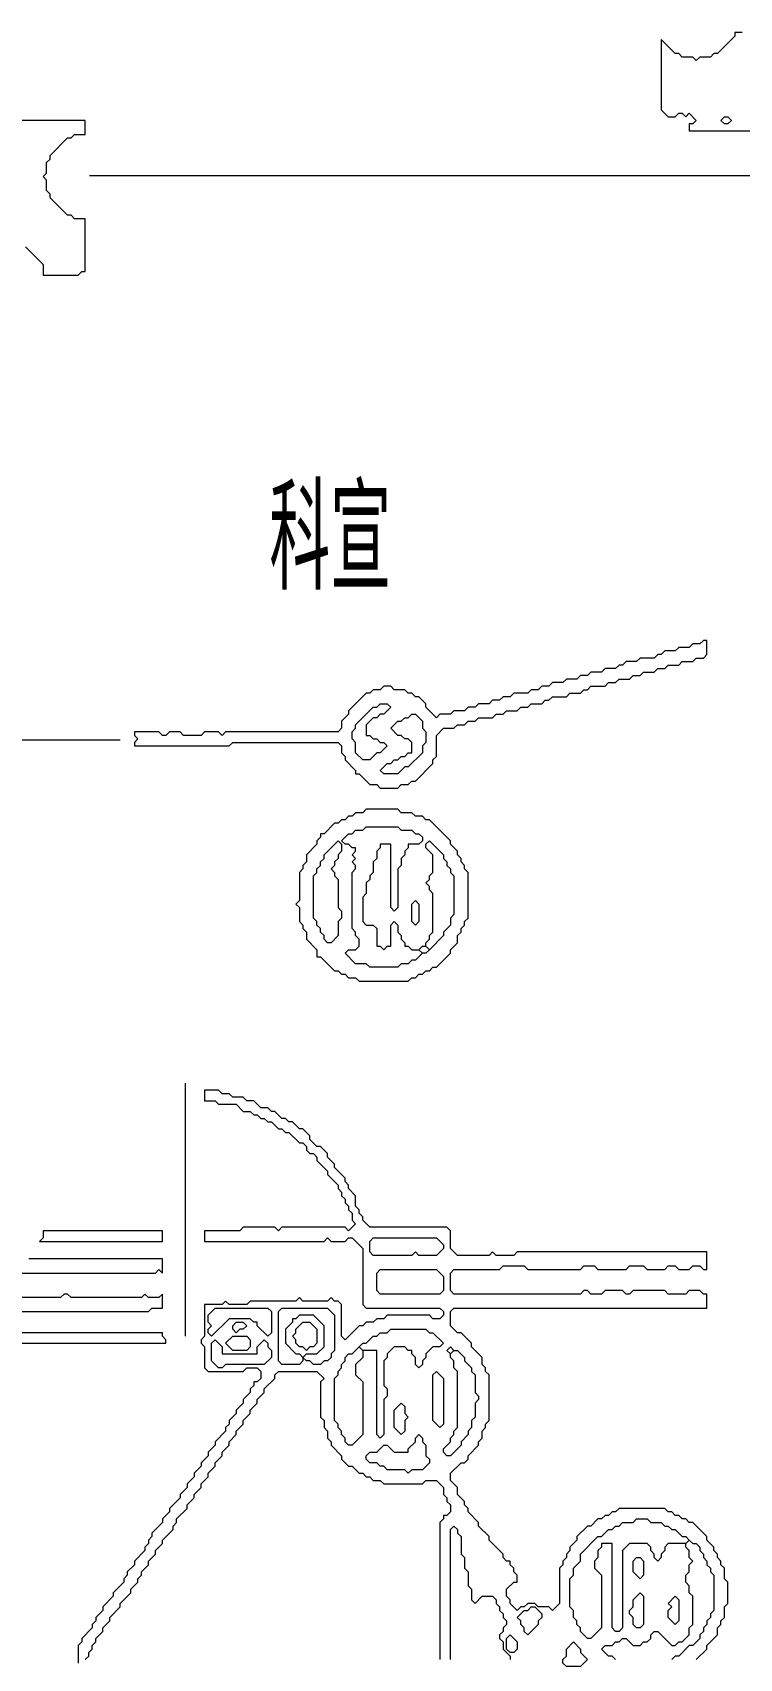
# Model space of a CAD drawing. Header units: millimetres. Extents: x 4 to 412, y 4 to 290.
# Drawn here: x 282.08 to 299.7, y 186.65 to 227.17 of the extents above; entities that cross this region are included whole.
import ezdxf

# ---------------------------------------------------------------- set-up
doc = ezdxf.new("R2010")
doc.units = ezdxf.units.MM
for name, color, linetype, lineweight in [('OCR_TEXT', 6, 'Continuous', 0), ('TRACE_CURVE', 6, 'Continuous', 0), ('TRACE_STRAIGHT', 5, 'Continuous', 0), ('TRACE_TEXT_SYMBOL', 6, 'Continuous', 0)]:
    doc.layers.add(name, color=color, linetype=linetype, lineweight=lineweight)
doc.styles.add('wqy-unicode', font='wqy-unicode.lff')

msp = doc.modelspace()

# ---------------------------------------------------------------- linework, layer by layer
at = {"layer": 'TRACE_CURVE', "color": 6}
for points in [[(286.368, 200.808), (286.368, 200.545), (286.631, 200.545), (286.718, 200.458), (287.156, 200.458), (287.331, 200.282), (287.506, 200.282), (287.594, 200.195), (287.682, 200.195), (287.769, 200.107), (287.857, 200.107), (287.944, 200.02), (288.032, 200.02), (288.207, 199.845), (288.295, 199.845), (288.382, 199.757), (288.47, 199.757), (288.733, 199.494), (288.82, 199.494), (288.908, 199.407), (288.908, 199.319), (288.995, 199.232), (289.083, 199.232), (289.17, 199.144), (289.17, 199.056), (289.433, 198.794), (289.433, 198.706), (289.696, 198.443), (289.696, 198.356), (289.783, 198.268), (289.783, 198.181), (289.871, 198.093), (289.871, 198.006), (289.959, 197.918), (289.959, 197.83), (290.046, 197.743), (290.046, 197.568), (290.134, 197.48), (289.959, 197.305), (289.871, 197.393), (288.295, 197.393), (288.207, 197.305), (288.12, 197.393), (287.331, 197.393), (287.244, 197.305), (286.368, 197.305), (286.368, 197.042), (289.346, 197.042), (289.433, 197.13), (289.521, 197.042), (289.871, 197.042), (289.959, 197.13), (290.046, 197.13), (290.309, 196.867), (290.309, 195.466), (290.396, 195.378), (292.236, 195.378), (292.323, 195.291), (292.323, 195.203), (292.236, 195.116), (292.06, 195.116), (291.973, 195.203), (290.922, 195.203), (290.834, 195.116)], [(298.103, 196.429), (298.191, 196.342), (298.453, 196.342), (298.541, 196.429), (298.716, 196.429), (298.804, 196.342), (298.891, 196.342), (298.891, 196.779), (294.162, 196.779), (294.075, 196.692), (293.637, 196.692), (293.549, 196.779), (293.462, 196.692), (292.673, 196.692), (292.498, 196.867), (292.498, 197.305), (292.411, 197.393), (290.484, 197.393), (290.309, 197.568), (290.309, 197.655), (290.221, 197.743), (290.221, 197.83), (290.134, 197.918), (290.134, 198.181), (289.959, 198.356), (289.959, 198.443), (289.871, 198.531), (289.871, 198.619), (289.608, 198.881), (289.608, 198.969), (289.433, 199.144), (289.433, 199.232), (289.258, 199.407), (289.17, 199.407), (288.995, 199.582), (288.995, 199.669), (288.82, 199.845), (288.733, 199.845), (288.557, 200.02), (288.47, 200.02), (288.382, 200.107), (288.295, 200.107), (288.12, 200.282), (288.032, 200.282), (287.944, 200.37), (287.769, 200.37), (287.594, 200.545), (287.419, 200.545), (287.331, 200.633), (287.069, 200.633), (286.981, 200.72), (286.806, 200.72), (286.718, 200.808), (286.368, 200.808)], [(292.673, 190.737), (292.673, 190.912), (292.498, 191.087), (292.498, 191.262), (292.761, 191.525), (292.849, 191.525), (292.936, 191.613), (292.936, 191.7), (293.199, 191.963), (293.199, 192.05), (293.286, 192.138), (293.286, 192.313), (293.374, 192.401), (293.374, 192.488), (293.462, 192.576), (293.462, 193.714), (293.374, 193.802), (293.374, 193.89), (293.286, 193.977), (293.286, 194.152), (293.024, 194.415), (293.024, 194.503), (292.761, 194.765), (292.673, 194.765), (292.498, 194.94), (292.498, 195.291), (292.586, 195.378), (298.891, 195.378), (298.891, 195.729), (298.804, 195.729), (298.716, 195.816), (298.453, 195.816), (298.366, 195.729), (297.928, 195.729), (297.84, 195.816), (297.052, 195.816), (296.965, 195.729), (296.877, 195.729), (296.789, 195.816), (296.351, 195.816), (296.264, 195.729), (296.001, 195.729), (295.914, 195.816), (295.826, 195.816), (295.738, 195.729), (292.586, 195.729), (292.498, 195.816), (292.498, 196.254), (292.586, 196.342), (293.724, 196.342), (293.812, 196.429), (294.337, 196.429), (294.425, 196.342), (295.738, 196.342), (295.826, 196.429), (296.089, 196.429), (296.176, 196.342), (296.877, 196.342), (296.965, 196.429), (297.315, 196.429), (297.402, 196.342), (297.84, 196.342), (297.928, 196.429), (298.103, 196.429)], [(290.834, 195.116), (290.659, 195.116), (290.572, 195.028), (290.396, 195.028), (290.309, 194.94), (290.221, 194.94), (289.871, 194.59), (289.783, 194.678), (289.783, 195.466), (289.696, 195.553), (289.608, 195.553), (289.521, 195.641), (289.433, 195.553), (288.82, 195.553), (288.733, 195.641), (288.645, 195.553), (287.506, 195.553), (287.419, 195.466), (286.981, 195.466), (286.893, 195.553), (286.806, 195.466), (286.368, 195.466), (286.368, 194.678), (286.28, 194.59), (286.28, 194.503), (286.368, 194.415), (286.368, 193.89), (286.456, 193.802), (287.331, 193.802), (287.419, 193.89), (287.682, 193.89), (287.769, 193.802), (287.769, 193.627), (287.682, 193.539), (287.594, 193.539), (287.594, 193.452), (287.506, 193.364), (287.506, 193.277), (287.331, 193.101), (287.331, 193.014), (287.156, 192.839), (287.156, 192.751), (286.981, 192.576), (286.981, 192.488), (286.893, 192.401), (286.893, 192.313), (286.631, 192.05), (286.631, 191.963), (286.456, 191.788), (286.456, 191.7), (286.28, 191.525), (286.28, 191.437), (286.105, 191.262), (286.105, 191.175), (285.93, 191), (285.93, 190.912), (285.755, 190.737), (285.755, 190.649), (285.492, 190.387), (285.492, 190.299), (285.317, 190.124), (285.317, 190.036), (285.054, 189.774), (285.054, 189.686)], [(285.142, 189.248), (285.142, 189.336), (285.317, 189.511), (285.317, 189.598), (285.58, 189.861), (285.58, 189.949), (285.667, 190.036), (285.667, 190.124), (285.93, 190.387), (285.93, 190.474), (286.105, 190.649), (286.105, 190.737), (286.28, 190.912), (286.28, 191), (286.456, 191.175), (286.456, 191.262), (286.631, 191.437), (286.631, 191.525), (286.806, 191.7), (286.806, 191.788), (286.981, 191.963), (286.981, 192.05), (287.156, 192.226), (287.156, 192.313), (287.331, 192.488), (287.331, 192.576), (287.506, 192.751), (287.506, 192.839), (287.682, 193.014), (287.682, 193.101), (287.857, 193.277), (287.857, 193.364), (288.12, 193.627), (288.12, 193.714), (288.207, 193.802), (289.17, 193.802), (289.346, 193.627), (289.258, 193.539), (289.258, 192.664), (289.346, 192.576), (289.346, 192.401), (289.433, 192.313), (289.433, 192.138), (289.521, 192.05), (289.521, 191.963), (289.783, 191.7), (289.783, 191.613), (289.959, 191.437), (290.046, 191.437), (290.221, 191.262), (290.309, 191.262), (290.396, 191.175), (290.484, 191.175), (290.572, 191.087), (290.747, 191.087), (290.834, 191), (291.798, 191), (291.885, 191.087), (292.148, 191.087), (292.323, 190.912), (292.323, 190.737), (292.411, 190.649), (292.411, 190.562), (292.498, 190.474)], [(292.498, 190.474), (292.498, 190.299), (292.411, 190.211), (292.323, 190.211), (292.323, 190.124), (292.236, 190.036), (292.236, 186.621)], [(299.154, 189.248), (299.066, 189.336), (299.066, 189.423), (298.891, 189.598), (298.891, 189.686), (298.541, 190.036), (298.453, 190.036), (298.366, 190.124), (298.278, 190.124), (298.191, 190.211), (298.103, 190.211), (298.015, 190.299), (297.928, 190.299), (297.84, 190.387), (296.702, 190.387), (296.614, 190.299), (296.527, 190.299), (296.439, 190.211), (296.351, 190.211), (296.264, 190.124), (296.176, 190.124), (296.001, 189.949), (295.914, 189.949), (295.651, 189.686), (295.651, 189.598), (295.476, 189.423), (295.476, 189.336), (295.388, 189.248), (295.388, 189.161), (295.301, 189.073), (295.301, 188.985), (295.213, 188.898), (295.213, 188.022), (295.038, 187.847), (294.95, 187.934), (294.688, 187.934), (294.6, 188.022), (294.425, 188.022), (294.337, 187.934), (294.25, 187.934), (294.162, 187.847), (293.987, 188.022), (293.987, 188.11), (293.899, 188.197), (293.899, 188.372), (294.075, 188.548), (294.162, 188.548), (294.162, 188.723), (294.075, 188.81), (294.075, 188.898), (293.987, 188.985), (293.987, 189.073), (293.899, 189.073), (293.812, 189.161), (293.812, 189.248), (293.462, 189.598), (293.462, 189.686), (293.199, 189.949), (293.199, 190.036), (292.936, 190.299), (292.936, 190.387), (292.849, 190.474), (292.849, 190.562), (292.673, 190.737)], [(285.054, 189.686), (284.967, 189.598), (284.967, 189.511), (284.879, 189.423), (284.879, 189.336), (284.617, 189.073), (284.617, 188.985), (284.441, 188.81), (284.441, 188.723), (284.354, 188.635), (284.354, 188.548), (284.091, 188.285), (284.091, 188.197), (283.828, 187.934), (283.828, 187.847), (283.653, 187.672), (283.653, 187.584), (283.566, 187.497), (283.566, 187.409), (283.303, 187.146), (283.303, 187.059), (283.215, 186.971), (283.215, 186.533)], [(292.498, 186.621), (292.498, 189.861), (292.586, 189.949), (292.673, 189.861), (292.673, 189.774), (292.761, 189.686), (292.761, 189.248), (292.849, 189.161), (292.849, 188.898), (292.936, 188.81), (292.936, 188.46), (293.024, 188.372), (293.024, 188.11), (293.111, 188.022), (293.286, 188.197), (293.549, 188.197), (293.637, 188.11), (293.637, 188.022), (293.724, 187.934), (293.724, 187.847), (293.812, 187.759), (293.812, 187.672), (293.899, 187.584), (293.899, 187.497), (293.812, 187.409), (293.812, 187.321), (293.724, 187.234), (293.724, 187.146), (293.812, 187.059), (293.812, 186.884), (293.987, 186.708), (293.987, 186.621)], [(283.39, 186.621), (283.478, 186.708), (283.478, 186.796), (283.566, 186.884), (283.566, 186.971), (283.653, 187.059), (283.653, 187.146), (283.828, 187.321), (283.828, 187.409), (284.004, 187.584), (284.004, 187.672), (284.266, 187.934), (284.266, 188.022), (284.529, 188.285), (284.529, 188.372), (284.704, 188.548), (284.704, 188.635), (284.792, 188.723), (284.792, 188.81), (284.967, 188.985), (284.967, 189.073), (285.142, 189.248)], [(298.366, 189.511), (298.453, 189.598), (298.541, 189.511), (298.628, 189.511), (298.716, 189.423), (298.716, 189.336), (298.804, 189.248), (298.804, 189.161), (298.891, 189.073), (298.891, 188.985), (298.979, 188.898), (298.979, 188.81), (299.066, 188.723), (299.066, 187.847), (298.979, 187.759), (298.979, 187.672), (298.891, 187.584), (298.891, 187.497), (298.804, 187.409), (298.804, 187.321), (298.716, 187.234), (298.716, 187.146), (298.541, 186.971), (298.453, 186.971), (298.191, 186.708), (298.103, 186.708), (298.015, 186.621)], [(298.366, 188.548), (298.366, 188.723), (298.453, 188.81), (298.453, 188.985), (298.541, 189.073), (298.453, 189.161), (298.453, 189.336), (298.366, 189.423), (298.366, 189.511)], [(298.628, 186.621), (298.891, 186.884), (298.891, 186.971), (299.154, 187.234), (299.154, 187.409), (299.241, 187.497), (299.241, 187.584), (299.329, 187.672), (299.329, 187.934), (299.417, 188.022), (299.417, 188.548), (299.329, 188.635), (299.329, 188.898), (299.241, 188.985), (299.241, 189.073), (299.154, 189.161), (299.154, 189.248)], [(296.614, 186.621), (296.527, 186.708), (296.439, 186.708), (296.264, 186.884), (296.351, 186.971), (296.527, 186.971), (296.614, 187.059), (296.702, 187.059), (296.789, 187.146), (296.877, 187.146), (297.052, 186.971), (297.227, 186.971), (297.315, 187.059), (297.402, 187.059), (297.49, 187.146), (297.49, 187.234), (297.578, 187.321), (297.665, 187.321), (298.015, 186.971), (298.103, 186.971), (298.191, 187.059), (298.278, 187.059), (298.453, 187.234), (298.453, 187.409), (298.541, 187.497), (298.541, 188.197), (298.453, 188.285), (298.453, 188.46), (298.366, 188.548)]]:
    msp.add_lwpolyline(points, dxfattribs=at)
for points in [[(290.484, 197.042), (290.572, 197.13), (292.148, 197.13), (292.323, 196.955), (292.323, 196.867), (292.148, 196.692), (291.71, 196.692), (291.622, 196.779), (291.535, 196.692), (290.572, 196.692), (290.484, 196.779)], [(290.659, 196.254), (290.747, 196.342), (292.148, 196.342), (292.323, 196.166), (292.323, 195.816), (292.236, 195.729), (290.747, 195.729), (290.659, 195.816)], [(286.631, 195.378), (287.944, 195.378), (288.032, 195.291), (288.032, 194.765), (287.944, 194.678), (287.682, 194.94), (287.682, 195.028), (287.594, 195.028), (287.506, 195.116), (286.981, 195.116), (286.543, 194.678), (286.456, 194.765), (286.456, 194.853), (286.543, 194.94), (286.456, 195.028), (286.456, 195.203)], [(288.207, 195.291), (288.295, 195.378), (289.433, 195.378), (289.608, 195.203), (289.608, 194.327), (289.521, 194.24), (289.521, 194.152), (289.433, 194.065), (289.346, 194.065), (289.258, 193.977), (289.083, 193.977), (288.995, 194.065), (288.908, 194.065), (288.82, 194.152), (288.908, 194.24), (289.17, 194.24), (289.346, 194.415), (289.346, 194.94), (289.083, 195.203), (288.733, 195.203), (288.645, 195.116), (288.557, 195.116), (288.557, 195.028), (288.382, 194.853), (288.382, 194.503), (288.645, 194.24), (288.733, 194.24), (288.82, 194.152), (288.82, 194.065), (288.733, 193.977), (288.295, 193.977), (288.207, 194.065)], [(287.069, 194.94), (287.156, 195.028), (287.331, 195.028), (287.419, 194.94), (287.331, 194.853), (287.244, 194.853), (287.156, 194.765), (287.069, 194.853)], [(288.82, 195.028), (288.995, 195.028), (289.17, 194.853), (289.17, 194.503), (289.083, 194.415), (288.995, 194.415), (288.908, 194.327), (288.82, 194.415), (288.733, 194.415), (288.645, 194.503), (288.645, 194.59), (288.557, 194.678), (288.645, 194.765), (288.645, 194.853)], [(286.543, 194.503), (286.631, 194.59), (286.806, 194.415), (286.806, 194.24), (287.682, 194.24), (287.682, 194.415), (287.857, 194.59), (287.944, 194.503), (287.944, 194.415), (288.032, 194.327), (288.032, 194.152), (287.857, 193.977), (286.893, 193.977), (286.806, 193.89), (286.718, 193.89), (286.543, 194.065)], [(287.069, 194.678), (287.419, 194.678), (287.506, 194.59), (287.506, 194.415), (287.419, 194.327), (287.069, 194.327), (286.893, 194.503)], [(290.922, 194.765), (291.009, 194.853), (291.885, 194.853), (291.973, 194.765), (292.06, 194.765), (292.323, 194.503), (292.236, 194.415), (292.06, 194.415), (291.885, 194.24), (291.885, 194.152), (291.798, 194.065), (291.798, 193.977), (291.71, 193.89), (291.622, 193.977), (291.622, 194.152), (291.535, 194.24), (291.535, 194.327), (291.447, 194.327), (291.36, 194.415), (291.097, 194.415), (290.922, 194.24), (290.922, 194.152), (290.834, 194.065), (290.834, 193.452), (290.922, 193.364), (290.922, 193.189), (290.834, 193.101), (290.834, 192.226), (290.747, 192.138), (290.659, 192.226), (290.659, 194.327), (290.309, 194.327), (290.221, 194.415), (290.309, 194.503), (290.396, 194.503), (290.572, 194.678), (290.659, 194.678), (290.747, 194.765)], [(290.221, 194.415), (290.309, 194.327), (290.309, 194.152), (290.134, 193.977), (290.134, 193.714), (290.309, 193.539), (290.309, 192.226), (290.046, 191.963), (289.959, 191.963), (289.871, 192.05), (289.871, 192.138), (289.783, 192.226), (289.783, 192.313), (289.696, 192.401), (289.696, 192.488), (289.608, 192.576), (289.608, 193.627), (289.696, 193.714), (289.696, 193.802), (289.783, 193.89), (289.783, 193.977), (289.871, 194.065), (289.871, 194.152), (289.959, 194.24), (290.046, 194.24)], [(292.498, 194.24), (292.586, 194.327), (292.673, 194.327), (292.849, 194.152), (292.849, 194.065), (293.024, 193.89), (293.024, 193.802), (293.111, 193.714), (293.111, 193.277), (293.199, 193.189), (293.199, 193.101), (293.111, 193.014), (293.111, 192.664), (293.024, 192.576), (293.024, 192.401), (292.936, 192.313), (292.936, 192.226), (292.761, 192.05), (292.761, 191.963), (292.498, 191.7), (292.411, 191.7), (292.323, 191.788), (292.323, 191.875), (292.498, 192.05), (292.498, 192.138), (292.586, 192.226), (292.586, 192.313), (292.673, 192.401), (292.673, 193.802), (292.586, 193.89), (292.586, 194.065), (292.498, 194.152)], [(292.411, 194.327), (292.498, 194.415), (292.586, 194.327), (292.498, 194.24)], [(292.06, 193.714), (292.148, 193.802), (292.323, 193.627), (292.323, 192.488), (292.236, 192.401), (292.06, 192.576)], [(291.272, 193.014), (291.36, 192.926), (291.36, 192.751), (291.447, 192.664), (291.36, 192.576), (291.36, 192.313), (291.272, 192.226), (291.097, 192.401), (291.097, 192.839)], [(291.622, 192.138), (291.71, 192.226), (291.798, 192.138), (291.798, 192.05), (291.885, 191.963), (291.885, 191.7), (291.973, 191.613), (291.973, 191.525), (291.798, 191.35), (291.535, 191.35), (291.447, 191.262), (291.36, 191.35), (290.922, 191.35), (290.834, 191.437), (290.747, 191.437), (290.659, 191.525), (290.484, 191.525), (290.396, 191.613), (290.396, 191.7), (290.484, 191.788), (290.659, 191.788), (290.834, 191.963), (290.922, 191.963), (291.097, 191.788), (291.447, 191.788), (291.447, 191.875), (291.622, 192.05)], [(297.052, 190.036), (297.14, 190.124), (297.402, 190.124), (297.49, 190.036), (297.753, 190.036), (297.84, 189.949), (297.928, 189.949), (298.015, 189.861), (298.103, 189.861), (298.278, 189.686), (298.366, 189.686), (298.453, 189.598), (298.366, 189.511), (297.928, 189.511), (297.84, 189.423), (297.84, 189.336), (297.753, 189.248), (297.753, 189.161), (297.665, 189.073), (297.578, 189.161), (297.578, 189.248), (297.49, 189.336), (297.49, 189.423), (297.402, 189.511), (296.965, 189.511), (296.789, 189.336), (296.789, 187.409), (296.702, 187.321), (296.614, 187.321), (296.527, 187.409), (296.527, 189.511), (296.264, 189.511), (296.264, 189.423), (296.176, 189.336), (296.176, 189.161), (296.089, 189.073), (296.089, 188.898), (296.264, 188.723), (296.264, 187.409), (296.001, 187.146), (295.914, 187.146), (295.738, 187.321), (295.738, 187.409), (295.651, 187.497), (295.651, 187.584), (295.563, 187.672), (295.563, 187.847), (295.476, 187.934), (295.476, 188.635), (295.563, 188.723), (295.563, 188.898), (295.738, 189.073), (295.738, 189.248), (296.176, 189.686), (296.264, 189.686), (296.439, 189.861), (296.527, 189.861), (296.614, 189.949), (296.702, 189.949), (296.789, 190.036)], [(297.052, 189.073), (297.14, 189.161), (297.227, 189.161), (297.315, 189.073), (297.315, 188.723), (297.227, 188.635), (297.052, 188.81)], [(297.227, 188.285), (297.315, 188.197), (297.315, 187.497), (297.227, 187.409), (297.14, 187.409), (297.052, 187.497), (297.052, 187.672), (296.965, 187.759), (296.965, 187.847), (297.052, 187.934), (297.052, 188.11)], [(298.103, 188.197), (298.191, 188.11), (298.191, 187.584), (298.103, 187.497), (297.928, 187.672), (297.928, 187.847), (298.015, 187.934), (297.928, 188.022)], [(294.425, 187.847), (294.512, 187.934), (294.6, 187.934), (294.775, 187.759), (294.775, 187.672), (294.688, 187.584), (294.688, 187.497), (294.425, 187.234), (294.337, 187.321), (294.337, 187.409), (294.25, 187.497), (294.25, 187.584), (294.162, 187.672), (294.337, 187.847)], [(293.899, 187.146), (293.987, 187.234), (294.162, 187.059), (294.162, 186.884), (294.075, 186.796), (293.987, 186.796), (293.899, 186.884)], [(295.563, 187.059), (295.738, 186.884), (295.738, 186.796), (295.914, 186.621), (295.738, 186.446), (295.388, 186.446), (295.301, 186.533), (295.301, 186.621), (295.388, 186.708), (295.388, 186.884)]]:
    msp.add_lwpolyline(points, close=True, dxfattribs=at)
at = {"layer": 'TRACE_STRAIGHT', "color": 5}
for p, q in [((283.5, 223.608), (303.971, 223.608)), ((273.4, 209.543), (284.266, 209.543)), ((285.886, 200.983), (285.886, 194.678))]:
    msp.add_line(p, q, dxfattribs=at)
at = {"layer": 'TRACE_TEXT_SYMBOL', "color": 6}
for points in [[(299.767, 227.168), (299.592, 227.168), (299.592, 227.08), (299.154, 226.642), (299.066, 226.642), (298.979, 226.555), (298.716, 226.555), (298.628, 226.467), (298.541, 226.555), (298.278, 226.555), (298.191, 226.642), (298.103, 226.642), (297.753, 226.993), (297.753, 225.241), (297.928, 225.066), (298.103, 225.066), (298.191, 225.154), (298.278, 225.154), (298.366, 225.066), (298.453, 225.154), (298.628, 224.978), (298.541, 224.891), (298.453, 224.891), (298.453, 224.716), (303.97, 224.716)], [(281.902, 221.826), (282.34, 221.388), (282.34, 221.125), (283.215, 221.125), (283.303, 221.213), (283.39, 221.213), (283.39, 222.526), (283.128, 222.526), (283.04, 222.614), (282.953, 222.614), (282.515, 223.052), (282.515, 223.139), (282.427, 223.227), (282.427, 223.49), (282.34, 223.577), (282.427, 223.665), (282.427, 223.928), (282.515, 224.015), (282.515, 224.103), (282.953, 224.541), (283.04, 224.541), (283.128, 224.628), (283.39, 224.628), (283.39, 224.978), (281.814, 224.978)], [(298.804, 212.017), (298.716, 211.93), (298.541, 211.93), (298.453, 211.842), (298.191, 211.842), (298.103, 211.755), (297.84, 211.755), (297.753, 211.667), (297.665, 211.667), (297.578, 211.58), (297.227, 211.58), (297.14, 211.492), (296.877, 211.492), (296.789, 211.404), (296.702, 211.404), (296.614, 211.317), (296.351, 211.317), (296.264, 211.229), (296.001, 211.229), (295.914, 211.142), (295.738, 211.142), (295.651, 211.054), (295.388, 211.054), (295.301, 210.967), (295.038, 210.967), (294.95, 210.879), (294.775, 210.879), (294.688, 210.791), (294.512, 210.791), (294.425, 210.704), (294.075, 210.704), (293.987, 210.616), (293.812, 210.616), (293.724, 210.529), (293.549, 210.529), (293.462, 210.441), (293.199, 210.441), (293.111, 210.354), (292.936, 210.354), (292.849, 210.266), (292.586, 210.266), (292.498, 210.178), (292.236, 210.178), (292.148, 210.091), (291.885, 210.354), (291.885, 210.441), (291.71, 210.616), (291.622, 210.616), (291.535, 210.704), (291.447, 210.704), (291.36, 210.791), (291.097, 210.791), (291.009, 210.879), (290.834, 210.879), (290.747, 210.791), (290.572, 210.791), (290.484, 210.704), (290.396, 210.704), (289.959, 210.266), (289.959, 210.178), (289.783, 210.003), (289.783, 209.828), (289.696, 209.74), (286.893, 209.74)], [(296.351, 210.879), (296.439, 210.967), (296.614, 210.967), (296.702, 211.054), (296.965, 211.054), (297.052, 211.142), (297.227, 211.142), (297.315, 211.229), (297.578, 211.229), (297.665, 211.317), (297.84, 211.317), (297.928, 211.404), (298.191, 211.404), (298.278, 211.492), (298.541, 211.492), (298.628, 211.58), (298.804, 211.58), (298.891, 211.667), (298.891, 212.017), (298.804, 212.017)], [(286.893, 209.74), (286.806, 209.653), (286.718, 209.74), (286.368, 209.74), (286.28, 209.653), (285.843, 209.653), (285.755, 209.74), (285.492, 209.74), (285.405, 209.653), (285.317, 209.653), (285.23, 209.74), (284.617, 209.74), (284.617, 209.653), (284.704, 209.565), (284.617, 209.478), (284.617, 209.39), (286.981, 209.39), (287.069, 209.478), (289.696, 209.478), (289.783, 209.39), (289.783, 209.215), (289.871, 209.127), (289.871, 209.04), (290.134, 208.777), (290.134, 208.69), (290.221, 208.69), (290.484, 208.427), (290.659, 208.427), (290.747, 208.339), (291.185, 208.339), (291.272, 208.427), (291.447, 208.427), (291.535, 208.514), (291.622, 208.514), (292.06, 208.952), (292.06, 209.04), (292.148, 209.127), (292.148, 209.653), (292.323, 209.828), (292.586, 209.828), (292.673, 209.916), (292.849, 209.916), (292.936, 210.003), (293.111, 210.003), (293.199, 210.091), (293.549, 210.091), (293.637, 210.178), (293.812, 210.178), (293.899, 210.266), (294.162, 210.266), (294.25, 210.354), (294.425, 210.354), (294.512, 210.441), (294.775, 210.441), (294.863, 210.529), (294.95, 210.529), (295.038, 210.616), (295.388, 210.616), (295.476, 210.704), (295.738, 210.704), (295.826, 210.791), (295.914, 210.791), (296.001, 210.879), (296.351, 210.879)], [(290.396, 207.814), (290.309, 207.726), (290.134, 207.726), (290.046, 207.639), (289.959, 207.639), (289.871, 207.551), (289.783, 207.551), (289.696, 207.464), (289.608, 207.464), (289.346, 207.201), (289.258, 207.201), (289.258, 207.113), (289.17, 207.026), (289.17, 206.938), (288.908, 206.675), (288.908, 206.5), (288.82, 206.413), (288.82, 206.325), (288.733, 206.238), (288.733, 205.537), (288.645, 205.449), (288.733, 205.362), (288.733, 205.011), (288.82, 204.924), (288.82, 204.836), (288.908, 204.749), (288.908, 204.574), (289.17, 204.311), (289.17, 204.136), (289.258, 204.136), (289.608, 203.785), (289.696, 203.785), (289.783, 203.698), (289.871, 203.698), (289.959, 203.61), (290.134, 203.61), (290.221, 203.523), (291.447, 203.523), (291.535, 203.61), (291.622, 203.61), (291.71, 203.698), (291.798, 203.698), (291.885, 203.785), (291.973, 203.785), (292.06, 203.873), (292.148, 203.873), (292.498, 204.223), (292.498, 204.311), (292.673, 204.486), (292.673, 204.661), (292.761, 204.749), (292.761, 204.836), (292.849, 204.924), (292.849, 205.011), (292.936, 205.099), (292.936, 206.238), (292.849, 206.325), (292.849, 206.413), (292.761, 206.5), (292.761, 206.588), (292.673, 206.675), (292.673, 206.763), (292.498, 206.938), (292.498, 207.026)], [(292.498, 207.026), (291.973, 207.551), (291.885, 207.551), (291.798, 207.639), (291.622, 207.639), (291.535, 207.726), (291.272, 207.726), (291.185, 207.814), (290.396, 207.814)], [(290.134, 204.311), (290.221, 204.398), (290.221, 204.574), (290.134, 204.661), (290.134, 204.749), (290.046, 204.836), (290.046, 206.238), (290.134, 206.325), (290.134, 206.413), (290.046, 206.5), (290.134, 206.588), (290.046, 206.675), (290.134, 206.763), (290.134, 206.851), (290.046, 206.851), (289.959, 206.938), (289.871, 206.938), (289.783, 207.026), (289.959, 207.201), (290.046, 207.201), (290.134, 207.288), (290.309, 207.288)], [(290.309, 207.288), (290.396, 207.376), (291.185, 207.376), (291.272, 207.288), (291.535, 207.288), (291.622, 207.201), (291.71, 207.201), (291.798, 207.113), (291.798, 207.026), (291.71, 206.938), (291.447, 206.938), (291.447, 206.851), (291.36, 206.763), (291.36, 206.675), (291.272, 206.588), (291.272, 206.413), (291.185, 206.325), (291.185, 205.362), (291.097, 205.274), (291.009, 205.362), (291.009, 206.938), (290.747, 206.938), (290.747, 206.851), (290.659, 206.763), (290.659, 206.588), (290.572, 206.5), (290.572, 206.238), (290.484, 206.15), (290.484, 206.062), (290.396, 205.975), (290.396, 205.712), (290.309, 205.624), (290.309, 205.011), (290.396, 204.924), (290.572, 204.924), (290.659, 204.836), (290.659, 204.398), (290.747, 204.398), (290.834, 204.311), (290.922, 204.398), (291.009, 204.398), (291.009, 204.924), (291.097, 205.011), (291.185, 204.924), (291.185, 204.749), (291.272, 204.661), (291.272, 204.574), (291.36, 204.486), (291.36, 204.398), (291.447, 204.398), (291.535, 204.311), (291.71, 204.311), (291.798, 204.223), (291.622, 204.048), (291.535, 204.048), (291.447, 203.961), (291.272, 203.961), (291.185, 203.873), (290.484, 203.873), (290.396, 203.961), (290.134, 203.961), (289.871, 204.223), (289.959, 204.311), (290.134, 204.311)], [(280.588, 196.254), (285.142, 196.254), (285.23, 196.342), (285.317, 196.254), (285.317, 196.604), (281.989, 196.604)], [(284.967, 195.291), (285.054, 195.378), (285.317, 195.378), (285.317, 195.729), (285.23, 195.641), (284.967, 195.641), (284.879, 195.729), (284.792, 195.641), (283.04, 195.641), (282.953, 195.729), (282.865, 195.729), (282.777, 195.641), (281.551, 195.641)], [(281.289, 195.291), (284.967, 195.291)]]:
    msp.add_lwpolyline(points, dxfattribs=at)
for points in [[(299.241, 224.978), (299.329, 225.066), (299.417, 225.066), (299.504, 224.978), (299.417, 224.891), (299.329, 224.891)], [(290.659, 210.354), (290.747, 210.441), (290.922, 210.441), (291.009, 210.354), (290.834, 210.178), (290.747, 210.178), (290.659, 210.091), (290.572, 210.091), (290.396, 209.916), (290.396, 209.653), (290.484, 209.653), (290.572, 209.565), (290.659, 209.565), (290.747, 209.478), (290.834, 209.478), (290.922, 209.39), (290.747, 209.215), (290.659, 209.215), (290.484, 209.04), (290.309, 209.04), (290.134, 209.215), (290.134, 209.478), (290.046, 209.565), (290.046, 209.74), (290.134, 209.828), (290.134, 209.916), (290.572, 210.354)], [(291.447, 210.091), (291.535, 210.178), (291.622, 210.178), (291.798, 210.003), (291.798, 209.828), (291.885, 209.74), (291.885, 209.478), (291.798, 209.39), (291.798, 209.215), (291.447, 208.865), (291.36, 208.865), (291.185, 208.69), (290.834, 208.69), (290.747, 208.777), (290.922, 208.952), (291.009, 208.952), (291.097, 209.04), (291.185, 209.04), (291.272, 209.127), (291.36, 209.127), (291.447, 209.215), (291.535, 209.215), (291.535, 209.478), (291.447, 209.565), (291.36, 209.565), (291.272, 209.653), (291.185, 209.653), (291.009, 209.828), (291.185, 210.003), (291.272, 210.003), (291.36, 210.091)], [(289.696, 207.026), (289.783, 206.938), (289.783, 206.763), (289.696, 206.675), (289.696, 206.588), (289.608, 206.5), (289.608, 206.413), (289.521, 206.325), (289.608, 206.238), (289.608, 206.15), (289.696, 206.062), (289.696, 205.362), (289.783, 205.274), (289.783, 205.099), (289.696, 205.011), (289.696, 204.661), (289.521, 204.486), (289.433, 204.486), (289.346, 204.574), (289.346, 204.661), (289.258, 204.749), (289.258, 204.836), (289.17, 204.924), (289.17, 205.011), (289.083, 205.099), (289.083, 206.15), (289.17, 206.238), (289.17, 206.325), (289.258, 206.413), (289.258, 206.5), (289.346, 206.588), (289.346, 206.675)], [(291.885, 206.938), (291.973, 207.026), (292.323, 206.675), (292.323, 206.588), (292.411, 206.5), (292.411, 206.413), (292.498, 206.325), (292.498, 206.238), (292.586, 206.15), (292.586, 205.187), (292.498, 205.099), (292.498, 204.924), (292.323, 204.749), (292.323, 204.661), (291.973, 204.311), (291.885, 204.398), (291.885, 204.486), (291.973, 204.574), (291.973, 204.661), (292.06, 204.749), (292.06, 205.712), (291.973, 205.8), (291.973, 205.887), (291.885, 205.975), (291.973, 206.062), (291.973, 206.15), (292.06, 206.238), (292.06, 206.675), (291.885, 206.851)], [(291.535, 205.449), (291.622, 205.537), (291.71, 205.449), (291.71, 205.011), (291.622, 204.924), (291.535, 205.011)], [(291.71, 204.311), (291.798, 204.398), (291.885, 204.398), (291.973, 204.311), (291.885, 204.223), (291.798, 204.223)], [(282.34, 197.305), (282.34, 197.13), (282.252, 197.042), (285.317, 197.042), (285.317, 197.305)], [(279.8, 194.853), (279.625, 194.678), (279.625, 194.59), (279.712, 194.503), (285.405, 194.503), (285.405, 194.59), (285.317, 194.678), (285.317, 194.765), (280.063, 194.765), (279.975, 194.853)]]:
    msp.add_lwpolyline(points, close=True, dxfattribs=at)

# ---------------------------------------------------------------- texts
at = {"layer": 'OCR_TEXT', "color": 6, "style": 'wqy-unicode', "width": 0.494507}
msp.add_text('科宣', height=2.2542, dxfattribs=at).set_placement((287.98, 213.521))

doc.saveas('drawing.dxf')
